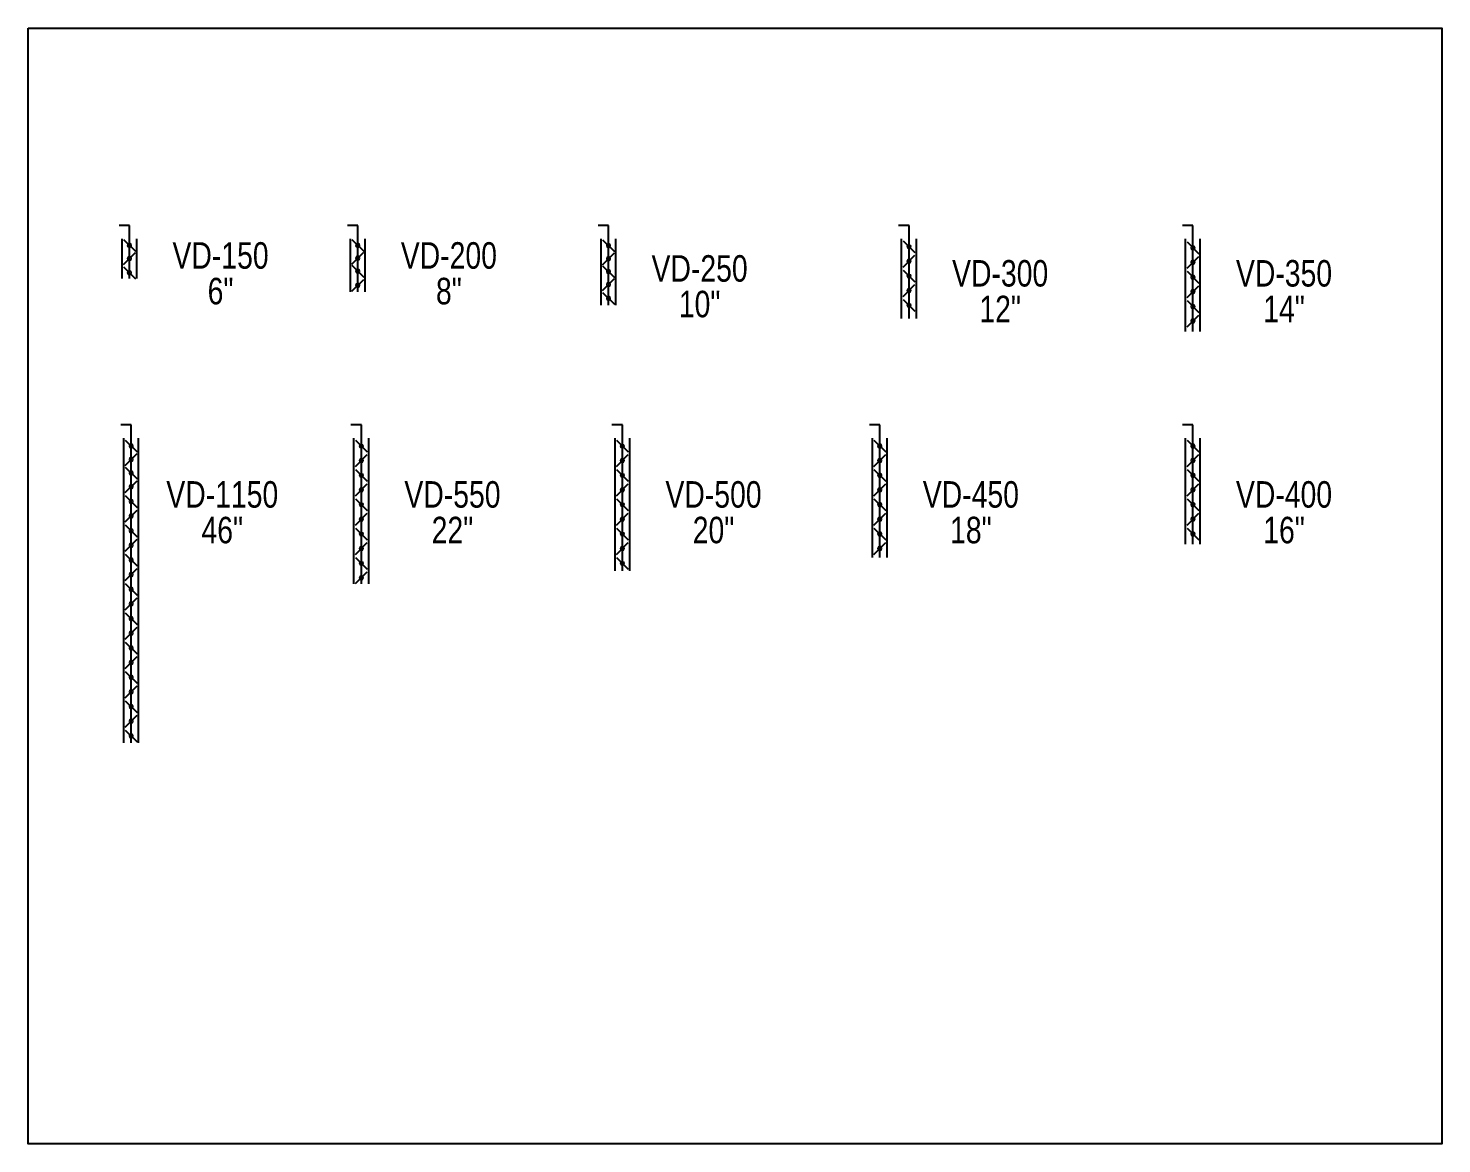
# Model space of a CAD drawing. Header units: millimetres. Extents: x -21221 to 1625077, y -149981 to 356550.
# Drawn here: x 254473 to 259806, y 117143 to 121354 of the extents above; entities that cross this region are included whole.
import ezdxf
from ezdxf.enums import TextEntityAlignment as Align

# ---------------------------------------------------------------- set-up
doc = ezdxf.new("R2010")
doc.units = ezdxf.units.MM
doc.header["$LTSCALE"] = 1000
doc.header["$MEASUREMENT"] = 0
doc.layers.get('0').update_dxf_attribs({"linetype": 'CONTINUOUS'})
doc.layers.add('12- EQUIPMENT HVAC', color=12, linetype='CONTINUOUS')
doc.styles.add('TEXT-P', font='stencil.shx', dxfattribs={"height": 0.3})

msp = doc.modelspace()

# ---------------------------------------------------------------- linework, layer by layer
at = {"color": 12}
for p, q in [((254854.7, 120609.2), (254815.4, 120609.2)), ((254854.7, 120408.5), (254854.7, 120609.2)), ((255716.2, 120609.2), (255676.9, 120609.2)), ((255716.2, 120358.5), (255716.2, 120609.2)), ((256662.2, 120609.2), (256622.9, 120609.2)), ((256662.2, 120308.5), (256662.2, 120609.2)), ((257796.2, 120609.2), (257756.9, 120609.2)), ((257796.2, 120258.5), (257796.2, 120609.2)), ((258867.2, 120609.2), (258827.9, 120609.2)), ((258867.2, 120208.5), (258867.2, 120609.2)), ((254826.8, 120408.5), (254826.8, 120558.5)), ((254832.4, 120556.5), (254877, 120511.8)), ((254882.6, 120408.5), (254882.6, 120558.5)), ((255688.3, 120358.5), (255688.3, 120558.5)), ((255693.9, 120556.5), (255738.5, 120511.8)), ((255744.1, 120358.5), (255744.1, 120558.5)), ((256634.3, 120308.5), (256634.3, 120558.5)), ((256639.9, 120555.5), (256684.5, 120510.8)), ((256690.1, 120308.5), (256690.1, 120558.5)), ((257768.3, 120258.5), (257768.3, 120558.5)), ((257773.9, 120551.5), (257818.5, 120506.8)), ((257824.1, 120258.5), (257824.1, 120558.5)), ((258839.3, 120208.5), (258839.3, 120558.5)), ((258844.9, 120547), (258889.5, 120502.3)), ((258895.1, 120208.5), (258895.1, 120558.5)), ((254832.4, 120462.1), (254877, 120506.8)), ((255693.9, 120463.6), (255738.5, 120508.3)), ((256639.9, 120461.1), (256684.5, 120505.8)), ((257773.9, 120452.1), (257818.5, 120496.8)), ((258844.9, 120447.6), (258889.5, 120492.3)), ((254832.4, 120452.8), (254877, 120408.2)), ((255693.9, 120458.8), (255738.5, 120414.2)), ((256639.9, 120457.3), (256684.5, 120412.7)), ((257773.9, 120440.8), (257818.5, 120396.2)), ((258844.9, 120436.3), (258889.5, 120391.7)), ((255693.9, 120361), (255738.5, 120405.6)), ((256639.9, 120364), (256684.5, 120408.6)), ((257773.9, 120341.5), (257818.5, 120386.1)), ((258844.9, 120337), (258889.5, 120381.6)), ((256639.9, 120356.2), (256684.5, 120311.6)), ((257773.9, 120330.2), (257818.5, 120285.6)), ((258844.9, 120325.7), (258889.5, 120281.1)), ((258844.9, 120226.4), (258889.5, 120271)), ((254861.2, 119856.7), (254821.9, 119856.7)), ((254861.2, 118656), (254861.2, 119856.7)), ((255729.7, 119856.7), (255690.4, 119856.7)), ((255729.7, 119256), (255729.7, 119856.7)), ((256714.7, 119856.7), (256675.4, 119856.7)), ((256714.7, 119306), (256714.7, 119856.7)), ((257685.7, 119856.7), (257646.4, 119856.7)), ((257685.7, 119356), (257685.7, 119856.7)), ((258867.2, 119856.7), (258827.9, 119856.7)), ((258867.2, 119406), (258867.2, 119856.7)), ((254833.3, 118656), (254833.3, 119806)), ((254838.9, 119799), (254883.5, 119754.3)), ((254889.1, 118656), (254889.1, 119806)), ((255701.8, 119256), (255701.8, 119806)), ((255707.4, 119799), (255752, 119754.3)), ((255757.6, 119256), (255757.6, 119806)), ((256686.8, 119306), (256686.8, 119806)), ((256692.4, 119799), (256737, 119754.3)), ((256742.6, 119306), (256742.6, 119806)), ((257657.8, 119356), (257657.8, 119806)), ((257663.4, 119799), (257708, 119754.3)), ((257713.6, 119356), (257713.6, 119806)), ((258839.3, 119406), (258839.3, 119806)), ((258844.9, 119799), (258889.5, 119754.3)), ((258895.1, 119406), (258895.1, 119806)), ((254838.9, 119703.6), (254883.5, 119748.3)), ((255707.4, 119699.6), (255752, 119744.3)), ((256692.4, 119699.6), (256737, 119744.3)), ((257663.4, 119699.6), (257708, 119744.3)), ((258844.9, 119699.6), (258889.5, 119744.3)), ((254838.9, 119696.8), (254883.5, 119652.2)), ((255707.4, 119688.3), (255752, 119643.7)), ((256692.4, 119688.3), (256737, 119643.7)), ((257663.4, 119688.3), (257708, 119643.7)), ((258844.9, 119688.3), (258889.5, 119643.7)), ((254838.9, 119601), (254883.5, 119645.6)), ((255707.4, 119589), (255752, 119633.6)), ((256692.4, 119589), (256737, 119633.6)), ((257663.4, 119589), (257708, 119633.6)), ((258844.9, 119589), (258889.5, 119633.6)), ((254838.9, 119589.7), (254883.5, 119545.1)), ((255707.4, 119577.7), (255752, 119533.1)), ((256692.4, 119577.7), (256737, 119533.1)), ((257663.4, 119577.7), (257708, 119533.1)), ((258844.9, 119577.7), (258889.5, 119533.1)), ((254838.9, 119490.4), (254883.5, 119535)), ((255707.4, 119478.4), (255752, 119523)), ((256692.4, 119478.4), (256737, 119523)), ((257663.4, 119478.4), (257708, 119523)), ((258844.9, 119478.4), (258889.5, 119523)), ((254838.9, 119479), (254883.5, 119434.4)), ((255707.4, 119467), (255752, 119422.4)), ((256692.4, 119467), (256737, 119422.4)), ((257663.4, 119467), (257708, 119422.4)), ((258844.9, 119467), (258889.5, 119422.4)), ((254838.9, 119379.7), (254883.5, 119424.4)), ((255707.4, 119367.7), (255752, 119412.4)), ((256692.4, 119367.7), (256737, 119412.4)), ((257663.4, 119367.7), (257708, 119412.4)), ((254838.9, 119368.4), (254883.5, 119323.8)), ((255707.4, 119356.4), (255752, 119311.8)), ((256692.4, 119356.4), (256737, 119311.8)), ((254838.9, 119269.1), (254883.5, 119313.7)), ((255707.4, 119257.1), (255752, 119301.7)), ((254838.9, 119257.8), (254883.5, 119213.2)), ((254838.9, 119158.5), (254883.5, 119203.1)), ((254838.9, 119147.1), (254883.5, 119102.5)), ((254838.9, 119047.8), (254883.5, 119092.5)), ((254838.9, 119036.5), (254883.5, 118991.9)), ((254838.9, 118937.2), (254883.5, 118981.8)), ((254838.9, 118925.9), (254883.5, 118881.3)), ((254838.9, 118826.6), (254883.5, 118871.2)), ((254838.9, 118815.2), (254883.5, 118770.6)), ((254838.9, 118715.9), (254883.5, 118760.6)), ((254838.9, 118704.6), (254883.5, 118660))]:
    msp.add_line(p, q, dxfattribs=at)
at = {"color": 12, "extrusion": (0, 0, -1)}
for centre in [(254854.7, 120534.1), (255716.2, 120534.1), (256662.2, 120533.1), (257796.2, 120529.1), (258867.2, 120524.6), (254854.7, 120484.5), (255716.2, 120486), (256662.2, 120483.5), (257796.2, 120474.5), (258867.2, 120470), (254854.7, 120430.5), (255716.2, 120436.5), (256662.2, 120435), (257796.2, 120418.5), (258867.2, 120414), (255716.2, 120383.3), (256662.2, 120386.3), (257796.2, 120363.8), (258867.2, 120359.3), (256662.2, 120333.9), (257796.2, 120307.9), (258867.2, 120303.4), (258867.2, 120248.7), (254861.2, 119776.6), (255729.7, 119776.6), (256714.7, 119776.6), (257685.7, 119776.6), (258867.2, 119776.6), (254861.2, 119726), (255729.7, 119722), (256714.7, 119722), (257685.7, 119722), (258867.2, 119722), (254861.2, 119674.5), (255729.7, 119666), (256714.7, 119666), (257685.7, 119666), (258867.2, 119666), (254861.2, 119623.3), (254861.2, 119567.4), (255729.7, 119611.3), (256714.7, 119611.3), (257685.7, 119611.3), (258867.2, 119611.3), (254861.2, 119512.7), (255729.7, 119555.4), (256714.7, 119555.4), (257685.7, 119555.4), (258867.2, 119555.4), (254861.2, 119456.7), (255729.7, 119500.7), (256714.7, 119500.7), (257685.7, 119500.7), (258867.2, 119500.7), (254861.2, 119402.1), (255729.7, 119444.7), (256714.7, 119444.7), (257685.7, 119444.7), (258867.2, 119444.7), (254861.2, 119346.1), (255729.7, 119390.1), (256714.7, 119390.1), (257685.7, 119390.1), (255729.7, 119334.1), (256714.7, 119334.1), (254861.2, 119291.4), (255729.7, 119279.4), (254861.2, 119235.5), (254861.2, 119180.8), (254861.2, 119124.8), (254861.2, 119070.1), (254861.2, 119014.2), (254861.2, 118959.5), (254861.2, 118903.6), (254861.2, 118848.9), (254861.2, 118792.9), (254861.2, 118738.2), (254861.2, 118682.3)]:
    msp.add_ellipse(centre, major_axis=(-4.73, 4.73), ratio=1, start_param=3.926991, end_param=10.210176, dxfattribs=at)
at = {"layer": '12- EQUIPMENT HVAC', "color": 3}
msp.add_lwpolyline([(254473, 121353.5), (259806, 121353.5), (259806, 117143), (254473, 117143)], close=True, dxfattribs=at)

# ---------------------------------------------------------------- texts
at = {"layer": '12- EQUIPMENT HVAC', "color": 4, "style": 'TEXT-P', "width": 0.8}
for s, p in [('VD-150', (255198.5, 120496)), ('VD-200', (256060, 120496)), ('VD-250', (257006, 120447)), ('VD-300', (258140, 120428.5)), ('VD-350', (259211, 120428.5)), ('6"', (255198.5, 120361.5)), ('8"', (256060, 120361.5)), ('10"', (257006, 120312.5)), ('12"', (258140, 120294)), ('14"', (259211, 120294)), ('VD-1150', (255205, 119594)), ('VD-550', (256073.5, 119594)), ('VD-500', (257058.5, 119594)), ('VD-450', (258029.5, 119594)), ('VD-400', (259211, 119594)), ('46"', (255205, 119459.5)), ('22"', (256073.5, 119459.5)), ('20"', (257058.5, 119459.5)), ('18"', (258029.5, 119459.5)), ('16"', (259211, 119459.5))]:
    msp.add_text(s, height=100, dxfattribs=at).set_placement(p, align=Align.MIDDLE_CENTER)

doc.saveas('drawing.dxf')
